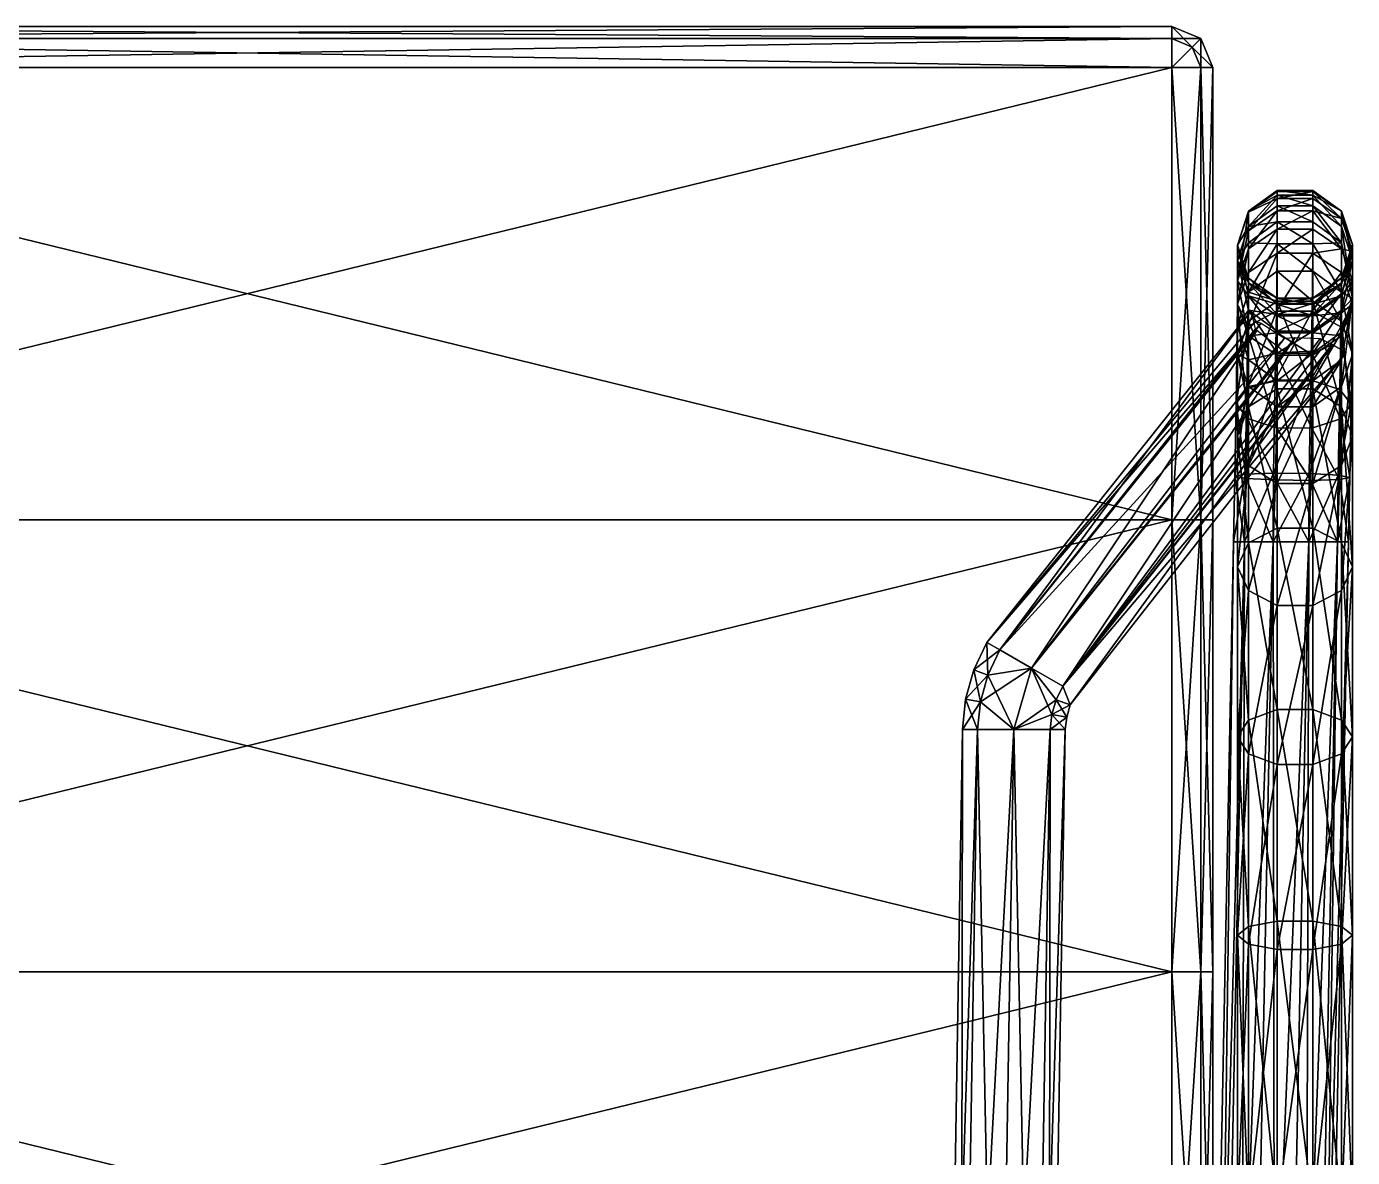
# Model space of a CAD drawing. Extents: x -15.3 to 44, y -4.2 to 20.6.
# Drawn here: x 34.8843 to 35.207, y 11.2102 to 11.4853 of the extents above; entities that cross this region are included whole.
import ezdxf

# ---------------------------------------------------------------- set-up
doc = ezdxf.new("R2010")
doc.units = 0
doc.header["$MEASUREMENT"] = 0
doc.layers.add('rexp_3D-Objekte', color=7, linetype='Continuous')

msp = doc.modelspace()

# ---------------------------------------------------------------- meshes
at = {"layer": 'rexp_3D-Objekte', "color": 250, "true_color": 0x2b2b2b}
mesh = msp.add_polyface(dxfattribs=at)
corners = [(35.163, 11.03982, 0.45276), (35.163, 11.14533, 0.46544), (34.713, 11.14533, 0.46544), (34.713, 11.03982, 0.45276), (35.163, 11.25533, 0.46829), (34.713, 11.25533, 0.46829), (35.163, 11.36533, 0.46711), (34.713, 11.36533, 0.46711), (35.163, 11.47533, 0.45849), (34.713, 11.47533, 0.45849), (35.163, 11.03275, 0.44983), (35.168, 11.03482, 0.44983), (35.17007, 11.03982, 0.44983), (35.17007, 11.14533, 0.46251), (35.17007, 11.25533, 0.46537), (35.17007, 11.36533, 0.46418), (35.17007, 11.47533, 0.45556), (35.168, 11.48033, 0.45556), (35.163, 11.4824, 0.45556), (34.713, 11.4824, 0.45556), (34.708, 11.48033, 0.45556), (34.70592, 11.47533, 0.45556), (34.70592, 11.36533, 0.46418), (34.70592, 11.25533, 0.46537), (34.70592, 11.14533, 0.46251), (34.70592, 11.03982, 0.44983), (34.708, 11.03482, 0.44983), (34.713, 11.03275, 0.44983), (35.163, 11.02982, 0.44277), (35.17007, 11.03275, 0.44277), (35.173, 11.03982, 0.44277), (35.173, 11.14533, 0.45544), (35.173, 11.25533, 0.45829), (35.173, 11.36533, 0.4571), (35.173, 11.47533, 0.44849), (35.17007, 11.4824, 0.44849), (35.163, 11.48533, 0.44849), (34.713, 11.48533, 0.44849), (34.70592, 11.4824, 0.44849), (34.703, 11.47533, 0.44849), (34.703, 11.36533, 0.4571), (34.703, 11.25533, 0.45829), (34.703, 11.14533, 0.45544), (34.703, 11.03982, 0.44277), (34.70592, 11.03275, 0.44277), (34.713, 11.02982, 0.44277), (35.163, 11.02533, 0.4061), (35.17007, 11.02825, 0.4061), (35.173, 11.03533, 0.4061), (35.173, 11.14533, 0.4061), (35.173, 11.25533, 0.4061), (35.173, 11.36533, 0.4061), (35.173, 11.47533, 0.4061), (35.17007, 11.4824, 0.4061), (35.163, 11.48533, 0.4061), (34.713, 11.48533, 0.4061), (34.70592, 11.4824, 0.4061), (34.703, 11.47533, 0.4061), (34.703, 11.36533, 0.4061), (34.703, 11.25533, 0.4061), (34.703, 11.14533, 0.4061), (34.703, 11.03533, 0.4061), (34.70592, 11.02825, 0.4061), (34.713, 11.02533, 0.4061), (35.163, 11.02825, 0.39903), (35.168, 11.03033, 0.39903), (35.17007, 11.03533, 0.39903), (35.17007, 11.14533, 0.39903), (35.17007, 11.25533, 0.39903), (35.17007, 11.36533, 0.39903), (35.17007, 11.47533, 0.39903), (35.168, 11.48033, 0.39903), (35.163, 11.4824, 0.39903), (34.713, 11.4824, 0.39903), (34.708, 11.48033, 0.39903), (34.70592, 11.47533, 0.39903), (34.70592, 11.36533, 0.39903), (34.70592, 11.25533, 0.39903), (34.70592, 11.14533, 0.39903), (34.70592, 11.03533, 0.39903), (34.708, 11.03033, 0.39903), (34.713, 11.02825, 0.39903), (35.163, 11.03533, 0.3961), (35.163, 11.14533, 0.3961), (35.163, 11.25533, 0.3961), (35.163, 11.36533, 0.3961), (35.163, 11.47533, 0.3961), (34.713, 11.47533, 0.3961), (34.713, 11.36533, 0.3961), (34.713, 11.25533, 0.3961), (34.713, 11.14533, 0.3961), (34.713, 11.03533, 0.3961)]
mesh.append_faces([[corners[k] for k in face] for face in [(30, 49, 31, 30), (31, 50, 32, 31), (32, 51, 33, 32), (39, 58, 40, 39), (40, 59, 41, 40), (41, 60, 42, 41), (48, 67, 49, 48), (49, 68, 50, 49), (50, 69, 51, 50), (57, 76, 58, 57), (58, 77, 59, 58), (59, 78, 60, 59), (66, 83, 67, 66), (67, 84, 68, 67), (68, 85, 69, 68), (75, 88, 76, 75), (76, 89, 77, 76), (77, 90, 78, 77)]], dxfattribs={"vtx0": -1, "vtx1": -1, "vtx3": -1, "color": 250})
mesh.append_faces([[corners[k] for k in face] for face in [(4, 7, 5, 4), (31, 49, 50, 31), (32, 50, 51, 32), (33, 51, 52, 33), (40, 58, 59, 40), (41, 59, 60, 41), (42, 60, 61, 42), (49, 67, 68, 49), (50, 68, 69, 50), (51, 69, 70, 51), (58, 76, 77, 58), (59, 77, 78, 59), (60, 78, 79, 60), (67, 83, 84, 67), (68, 84, 85, 68), (69, 85, 86, 69), (76, 88, 89, 76), (77, 89, 90, 77), (78, 90, 91, 78), (88, 86, 85, 88), (89, 85, 84, 89), (90, 84, 83, 90)]], dxfattribs={"vtx0": -1, "vtx2": -1, "vtx3": -1, "color": 250})
mesh.append_faces([[corners[k] for k in face] for face in [(0, 2, 3, 0), (1, 5, 2, 1), (6, 9, 7, 6), (0, 13, 1, 0), (1, 14, 4, 1), (4, 15, 6, 4), (8, 19, 9, 8), (7, 23, 5, 7), (5, 24, 2, 5), (2, 25, 3, 2), (3, 10, 0, 3), (10, 29, 11, 10), (11, 30, 12, 11), (12, 31, 13, 12), (13, 32, 14, 13), (14, 33, 15, 14), (15, 34, 16, 15), (16, 35, 17, 16), (17, 36, 18, 17), (18, 37, 19, 18), (19, 38, 20, 19), (20, 39, 21, 20), (21, 40, 22, 21), (22, 41, 23, 22), (23, 42, 24, 23), (24, 43, 25, 24), (25, 44, 26, 25), (26, 45, 27, 26), (27, 28, 10, 27), (28, 47, 29, 28), (29, 48, 30, 29), (33, 52, 34, 33), (34, 53, 35, 34), (35, 54, 36, 35), (36, 55, 37, 36), (37, 56, 38, 37), (38, 57, 39, 38), (42, 61, 43, 42), (43, 62, 44, 43), (44, 63, 45, 44), (45, 46, 28, 45), (46, 65, 47, 46), (47, 66, 48, 47), (51, 70, 52, 51), (52, 71, 53, 52), (53, 72, 54, 53), (54, 73, 55, 54), (55, 74, 56, 55), (56, 75, 57, 56), (60, 79, 61, 60), (61, 80, 62, 61), (62, 81, 63, 62), (63, 64, 46, 63), (69, 86, 70, 69), (72, 87, 73, 72), (78, 91, 79, 78), (81, 82, 64, 81), (91, 83, 82, 91)]], dxfattribs={"vtx0": -1, "vtx3": -1, "color": 250})
mesh.append_faces([[corners[k] for k in face] for face in [(1, 4, 5, 1), (89, 88, 85, 89), (90, 89, 84, 90), (91, 90, 83, 91)]], dxfattribs={"vtx1": -1, "vtx2": -1, "vtx3": -1, "color": 250})
mesh.append_faces([[corners[k] for k in face] for face in [(0, 1, 2, 0), (4, 6, 7, 4), (6, 8, 9, 6), (0, 12, 13, 0), (1, 13, 14, 1), (4, 14, 15, 4), (8, 18, 19, 8), (7, 22, 23, 7), (5, 23, 24, 5), (2, 24, 25, 2), (3, 27, 10, 3), (10, 28, 29, 10), (11, 29, 30, 11), (12, 30, 31, 12), (13, 31, 32, 13), (14, 32, 33, 14), (15, 33, 34, 15), (16, 34, 35, 16), (17, 35, 36, 17), (18, 36, 37, 18), (19, 37, 38, 19), (20, 38, 39, 20), (21, 39, 40, 21), (22, 40, 41, 22), (23, 41, 42, 23), (24, 42, 43, 24), (25, 43, 44, 25), (26, 44, 45, 26), (27, 45, 28, 27), (28, 46, 47, 28), (29, 47, 48, 29), (30, 48, 49, 30), (34, 52, 53, 34), (35, 53, 54, 35), (36, 54, 55, 36), (37, 55, 56, 37), (38, 56, 57, 38), (39, 57, 58, 39), (43, 61, 62, 43), (44, 62, 63, 44), (45, 63, 46, 45), (46, 64, 65, 46), (47, 65, 66, 47), (48, 66, 67, 48), (52, 70, 71, 52), (53, 71, 72, 53), (54, 72, 73, 54), (55, 73, 74, 55), (56, 74, 75, 56), (57, 75, 76, 57), (61, 79, 80, 61), (62, 80, 81, 62), (63, 81, 64, 63), (66, 82, 83, 66), (72, 86, 87, 72), (75, 87, 88, 75), (81, 91, 82, 81), (88, 87, 86, 88)]], dxfattribs={"vtx2": -1, "vtx3": -1, "color": 250})
mesh.append_faces([[corners[k] for k in face] for face in [(0, 10, 11, 0), (0, 11, 12, 0), (6, 15, 16, 6), (6, 16, 8, 6), (8, 16, 17, 8), (8, 17, 18, 8), (9, 19, 20, 9), (9, 20, 21, 9), (9, 21, 22, 9), (9, 22, 7, 9), (3, 25, 26, 3), (3, 26, 27, 3), (64, 82, 65, 64), (65, 82, 66, 65), (70, 86, 71, 70), (71, 86, 72, 71), (73, 87, 74, 73), (74, 87, 75, 74), (79, 91, 80, 79), (80, 91, 81, 80)]], dxfattribs={"vtx3": -1, "color": 250})
at = {"layer": 'rexp_3D-Objekte', "color": 254, "true_color": 0xe6e6e6}
mesh = msp.add_polyface(dxfattribs=at)
corners = [(35.19917, 11.4094, 0.37304), (35.13653, 11.32481, 0.37447), (35.19303, 11.40966, 0.37082), (35.19907, 11.40642, 0.39298), (35.19061, 11.40602, 0.39574), (35.13653, 11.32481, 0.39215), (35.18089, 11.3764, 0.00829), (35.18781, 11.37663, 0.0031), (35.18072, 11.35997, 0.00508), (35.18072, 11.35997, 0.02154), (35.18773, 11.35997, 0.02663), (35.18116, 11.37539, 0.02472), (35.18126, 11.39717, 0.01888), (35.18822, 11.39936, 0.01422), (35.18824, 11.375, 0.02968), (35.18142, 11.38996, 0.03367), (35.18154, 11.41231, 0.03661), (35.18852, 11.41611, 0.03319), (35.18167, 11.43121, 0.09381), (35.18867, 11.43602, 0.09216), (35.18167, 11.42546, 0.05634), (35.18867, 11.43021, 0.05452), (35.18847, 11.38768, 0.03815), (35.18167, 11.41009, 0.06224), (35.179, 11.41777, 0.05929), (35.18167, 11.43558, 0.13147), (35.18867, 11.44046, 0.13), (35.179, 11.42343, 0.09648), (35.18867, 11.41083, 0.10079), (35.18167, 11.41983, 0.13623), (35.18167, 11.44018, 0.20714), (35.18867, 11.44349, 0.16797), (35.18867, 11.41774, 0.17473), (35.18167, 11.42412, 0.21073), (35.179, 11.43215, 0.20893), (35.18167, 11.4404, 0.24504), (35.18867, 11.4454, 0.24412), (35.18167, 11.43666, 0.32076), (35.18867, 11.44426, 0.2822), (35.18867, 11.41922, 0.24897), (35.18167, 11.42295, 0.28534), (35.18167, 11.43272, 0.35847), (35.18867, 11.43779, 0.35809), (35.179, 11.42849, 0.32166), (35.18867, 11.41525, 0.32312), (35.18167, 11.4163, 0.35967), (35.18167, 11.4207, 0.43332), (35.18167, 11.39771, 0.48295), (35.179, 11.40565, 0.48508), (35.18167, 11.40424, 0.43332), (35.179, 11.41247, 0.43332), (35.18167, 11.4136, 0.48721), (35.18167, 11.37854, 0.5292), (35.179, 11.38568, 0.53331), (35.18167, 11.3928, 0.53743), (35.18167, 11.34807, 0.56892), (35.179, 11.35389, 0.57473), (35.18167, 11.35971, 0.58055)]
mesh.append_faces([[corners[k] for k in face] for face in [(52, 53, 47, 52), (51, 48, 54, 51), (55, 56, 52, 55), (54, 53, 57, 54)]], dxfattribs={"vtx1": -1, "vtx3": -1, "color": 254})
mesh.append_faces([[corners[k] for k in face] for face in [(0, 1, 2, 0), (3, 4, 5, 3), (6, 7, 8, 6), (9, 10, 11, 9), (12, 13, 6, 12), (11, 14, 15, 11), (16, 17, 12, 16), (18, 19, 20, 18), (20, 21, 16, 20), (15, 22, 23, 15), (23, 24, 15, 23), (20, 24, 18, 20), (25, 26, 18, 25), (18, 27, 25, 18), (23, 28, 29, 23), (29, 27, 23, 29), (30, 31, 25, 30), (25, 27, 30, 25), (29, 32, 33, 29), (33, 34, 29, 33), (35, 36, 30, 35), (30, 34, 35, 30), (37, 38, 35, 37), (35, 34, 37, 35), (33, 39, 40, 33), (40, 34, 33, 40), (41, 42, 37, 41), (37, 43, 41, 37), (40, 44, 45, 40), (45, 43, 40, 45), (41, 43, 46, 41), (47, 48, 49, 47), (46, 50, 51, 46), (49, 50, 45, 49)]], dxfattribs={"vtx3": -1, "color": 254})
mesh = msp.add_polyface(dxfattribs=at)
corners = [(35.18867, 11.43021, 0.05452), (35.18167, 11.42546, 0.05634), (35.18867, 11.43602, 0.09216), (35.18852, 11.41611, 0.03319), (35.18154, 11.41231, 0.03661), (35.19732, 11.43602, 0.09216), (35.19732, 11.43021, 0.05452), (35.18167, 11.43121, 0.09381), (35.18867, 11.44046, 0.13), (35.19732, 11.44046, 0.13), (35.18867, 11.41496, 0.1377), (35.18167, 11.41983, 0.13623), (35.18867, 11.41083, 0.10079), (35.18167, 11.43558, 0.13147), (35.18867, 11.44349, 0.16797), (35.19732, 11.44349, 0.16797), (35.19732, 11.41496, 0.1377), (35.18867, 11.41774, 0.17473), (35.18167, 11.44018, 0.20714), (35.18867, 11.44515, 0.20603), (35.19732, 11.44515, 0.20603), (35.19732, 11.41774, 0.17473), (35.18867, 11.41916, 0.21184), (35.18167, 11.42412, 0.21073), (35.18867, 11.4454, 0.24412), (35.19732, 11.4454, 0.24412), (35.19732, 11.41916, 0.21184), (35.18867, 11.41922, 0.24897), (35.18167, 11.4404, 0.24504), (35.18867, 11.44426, 0.2822), (35.19732, 11.44426, 0.2822), (35.19732, 11.41922, 0.24897), (35.18867, 11.41791, 0.28608), (35.18167, 11.42295, 0.28534), (35.18167, 11.43666, 0.32076), (35.18867, 11.44172, 0.3202), (35.19732, 11.44172, 0.3202), (35.19732, 11.41791, 0.28608), (35.18867, 11.41525, 0.32312), (35.18867, 11.43779, 0.35809), (35.19732, 11.43779, 0.35809), (35.19732, 11.41525, 0.32312), (35.18867, 11.41124, 0.36004), (35.18167, 11.4207, 0.43332), (35.18867, 11.43248, 0.39581), (35.18167, 11.43272, 0.35847), (35.18167, 11.4136, 0.48721), (35.18867, 11.41851, 0.48852), (35.18867, 11.42579, 0.43332), (35.19732, 11.43248, 0.39581), (35.19732, 11.41851, 0.48852), (35.19732, 11.42579, 0.43332)]
mesh.append_faces([[corners[k] for k in face] for face in [(2, 5, 0, 2), (8, 9, 2, 8), (14, 15, 8, 14), (10, 16, 17, 10), (19, 20, 14, 19), (17, 21, 22, 17), (24, 25, 19, 24), (22, 26, 27, 22), (29, 30, 24, 29), (27, 31, 32, 27), (35, 36, 29, 35), (32, 37, 38, 32), (39, 40, 35, 39), (38, 41, 42, 38), (44, 49, 39, 44), (47, 50, 48, 47), (48, 51, 44, 48)]], dxfattribs={"vtx1": -1, "vtx3": -1, "color": 254})
mesh.append_faces([[corners[k] for k in face] for face in [(0, 1, 2, 0), (3, 4, 0, 3), (0, 6, 3, 0), (2, 7, 8, 2), (10, 11, 12, 10), (8, 13, 14, 8), (17, 11, 10, 17), (14, 18, 19, 14), (22, 23, 17, 22), (19, 18, 24, 19), (27, 23, 22, 27), (24, 28, 29, 24), (32, 33, 27, 32), (29, 34, 35, 29), (38, 33, 32, 38), (35, 34, 39, 35), (43, 44, 45, 43), (39, 45, 44, 39), (46, 47, 43, 46), (48, 43, 47, 48), (44, 43, 48, 44)]], dxfattribs={"vtx3": -1, "color": 254})
mesh = msp.add_polyface(dxfattribs=at)
corners = [(35.19732, 11.43021, 0.05452), (35.18867, 11.43021, 0.05452), (35.19732, 11.43602, 0.09216), (35.20432, 11.43121, 0.09381), (35.20432, 11.42546, 0.05634), (35.207, 11.42343, 0.09648), (35.18867, 11.43602, 0.09216), (35.19732, 11.44046, 0.13), (35.207, 11.43061, 0.17135), (35.18867, 11.44046, 0.13), (35.19732, 11.44349, 0.16797), (35.20432, 11.43858, 0.16926), (35.18867, 11.44349, 0.16797), (35.19732, 11.44515, 0.20603), (35.207, 11.43231, 0.24654), (35.20432, 11.42412, 0.21073), (35.18867, 11.44515, 0.20603), (35.19732, 11.4454, 0.24412), (35.20432, 11.4404, 0.24504), (35.20432, 11.42421, 0.24804), (35.18867, 11.4454, 0.24412), (35.19732, 11.44426, 0.2822), (35.207, 11.42849, 0.32166), (35.20432, 11.42295, 0.28534), (35.18867, 11.44426, 0.2822), (35.19732, 11.44172, 0.3202), (35.20432, 11.43666, 0.32076), (35.18867, 11.44172, 0.3202), (35.19732, 11.43779, 0.35809), (35.20432, 11.43272, 0.35847), (35.207, 11.41917, 0.3963), (35.18867, 11.43779, 0.35809), (35.19732, 11.43248, 0.39581), (35.18867, 11.43248, 0.39581), (35.19732, 11.42579, 0.43332), (35.20432, 11.4207, 0.43332)]
mesh.append_faces([[corners[k] for k in face] for face in [(0, 1, 2, 0), (2, 6, 7, 2), (7, 9, 10, 7), (10, 12, 13, 10), (13, 16, 17, 13), (17, 20, 21, 17), (21, 24, 25, 21), (25, 27, 28, 25), (28, 31, 32, 28), (32, 33, 34, 32)]], dxfattribs={"vtx1": -1, "vtx3": -1, "color": 254})
mesh.append_faces([[corners[k] for k in face] for face in [(2, 3, 0, 2), (4, 0, 3, 4), (3, 5, 4, 3), (7, 3, 2, 7), (5, 3, 8, 5), (10, 11, 7, 10), (3, 7, 11, 3), (11, 8, 3, 11), (13, 11, 10, 13), (8, 11, 14, 8), (14, 15, 8, 14), (17, 18, 13, 17), (11, 13, 18, 11), (18, 14, 11, 18), (15, 14, 19, 15), (21, 18, 17, 21), (14, 18, 22, 14), (22, 23, 14, 22), (25, 26, 21, 25), (18, 21, 26, 18), (26, 22, 18, 26), (28, 29, 25, 28), (26, 25, 29, 26), (29, 30, 26, 29), (22, 26, 30, 22), (32, 29, 28, 32), (34, 35, 32, 34), (29, 32, 35, 29)]], dxfattribs={"vtx3": -1, "color": 254})
mesh = msp.add_polyface(dxfattribs=at)
corners = [(34.75969, 11.33548, 0.38331), (34.75652, 11.33365, 0.37447), (34.69293, 11.41315, 0.37447), (35.19303, 11.40966, 0.37082), (35.12888, 11.32923, 0.37082), (35.19042, 11.40953, 0.37171), (35.18481, 11.41315, 0.37447), (35.12122, 11.33365, 0.37447), (35.11805, 11.33548, 0.38331), (35.18341, 11.41365, 0.37796), (35.18235, 11.41614, 0.38331), (35.12122, 11.33365, 0.39215), (35.18341, 11.41175, 0.39105), (35.18372, 11.41137, 0.39215), (35.12888, 11.32923, 0.39581), (35.19061, 11.40602, 0.39574), (35.17835, 11.37592, 0.01655), (35.18089, 11.3764, 0.00829), (35.17805, 11.35997, 0.01331), (35.18072, 11.35997, 0.00508), (35.18116, 11.37539, 0.02472), (35.18072, 11.35997, 0.02154), (35.17867, 11.39357, 0.02631), (35.18126, 11.39717, 0.01888), (35.18142, 11.38996, 0.03367), (35.179, 11.41777, 0.05929), (35.18154, 11.41231, 0.03661), (35.179, 11.42343, 0.09648), (35.18167, 11.43121, 0.09381), (35.18167, 11.41009, 0.06224), (35.18167, 11.42546, 0.05634), (35.179, 11.43215, 0.20893), (35.18167, 11.44018, 0.20714), (35.18167, 11.41983, 0.13623), (35.179, 11.42849, 0.32166), (35.18167, 11.43666, 0.32076), (35.18167, 11.42295, 0.28534), (35.179, 11.41247, 0.43332), (35.18167, 11.4207, 0.43332), (35.18167, 11.4163, 0.35967), (35.18167, 11.40424, 0.43332), (35.179, 11.40565, 0.48508), (35.18167, 11.4136, 0.48721), (35.18167, 11.39771, 0.48295), (35.179, 11.38568, 0.53331), (35.18167, 11.3928, 0.53743), (35.18167, 11.37854, 0.5292), (35.179, 11.35389, 0.57473), (35.18167, 11.35971, 0.58055)]
mesh.append_faces([[corners[k] for k in face] for face in [(6, 5, 7, 6), (41, 43, 44, 41), (44, 45, 41, 44), (44, 46, 47, 44), (47, 48, 44, 47)]], dxfattribs={"vtx1": -1, "vtx3": -1, "color": 254})
mesh.append_faces([[corners[k] for k in face] for face in [(0, 1, 2, 0), (3, 4, 5, 3), (7, 8, 6, 7), (9, 6, 8, 9), (9, 8, 10, 9), (8, 11, 10, 8), (12, 10, 11, 12), (12, 11, 13, 12), (11, 14, 13, 11), (15, 13, 14, 15), (16, 17, 18, 16), (19, 18, 17, 19), (20, 16, 21, 20), (18, 21, 16, 18), (22, 23, 16, 22), (17, 16, 23, 17), (24, 22, 20, 24), (16, 20, 22, 16), (25, 26, 22, 25), (23, 22, 26, 23), (22, 24, 25, 22), (27, 28, 25, 27), (25, 29, 27, 25), (26, 25, 30, 26), (31, 32, 27, 31), (27, 33, 31, 27), (34, 35, 31, 34), (31, 36, 34, 31), (37, 38, 34, 37), (34, 39, 37, 34), (37, 40, 41, 37), (41, 42, 37, 41)]], dxfattribs={"vtx3": -1, "color": 254})
mesh = msp.add_polyface(dxfattribs=at)
corners = [(35.19717, 11.4161, 0.03313), (35.18852, 11.41611, 0.03319), (35.19732, 11.43021, 0.05452), (35.20432, 11.42546, 0.05634), (35.20419, 11.41228, 0.03645), (35.207, 11.41777, 0.05929), (35.207, 11.42343, 0.09648), (35.20432, 11.41564, 0.09914), (35.207, 11.43061, 0.17135), (35.20432, 11.41983, 0.13623), (35.19732, 11.41496, 0.1377), (35.20432, 11.42266, 0.17344), (35.19732, 11.41774, 0.17473), (35.18867, 11.41774, 0.17473), (35.20432, 11.42412, 0.21073), (35.19732, 11.41916, 0.21184), (35.18867, 11.41916, 0.21184), (35.20432, 11.42421, 0.24804), (35.19732, 11.41922, 0.24897), (35.18867, 11.41922, 0.24897), (35.207, 11.43231, 0.24654), (35.20432, 11.42295, 0.28534), (35.19732, 11.41791, 0.28608), (35.18867, 11.41791, 0.28608), (35.207, 11.42849, 0.32166), (35.20432, 11.42031, 0.32257), (35.19732, 11.41525, 0.32312), (35.18867, 11.41525, 0.32312), (35.207, 11.41917, 0.3963), (35.20432, 11.4163, 0.35967), (35.19732, 11.41124, 0.36004), (35.19732, 11.42579, 0.43332), (35.18867, 11.42579, 0.43332), (35.19732, 11.41851, 0.48852), (35.20432, 11.4136, 0.48721), (35.20432, 11.4207, 0.43332), (35.207, 11.40565, 0.48508), (35.20432, 11.43272, 0.35847), (35.20432, 11.41095, 0.3966)]
mesh.append_faces([[corners[k] for k in face] for face in [(12, 13, 10, 12), (15, 16, 12, 15), (18, 19, 15, 18), (22, 23, 18, 22), (26, 27, 22, 26), (31, 32, 33, 31), (33, 34, 31, 33), (35, 31, 34, 35)]], dxfattribs={"vtx1": -1, "vtx3": -1, "color": 254})
mesh.append_faces([[corners[k] for k in face] for face in [(0, 1, 2, 0), (2, 3, 0, 2), (4, 0, 3, 4), (5, 3, 6, 5), (3, 5, 4, 3), (6, 7, 5, 6), (8, 9, 6, 8), (7, 6, 9, 7), (9, 10, 7, 9), (9, 8, 11, 9), (11, 12, 9, 11), (10, 9, 12, 10), (11, 8, 14, 11), (14, 15, 11, 14), (12, 11, 15, 12), (17, 18, 14, 17), (15, 14, 18, 15), (17, 20, 21, 17), (21, 22, 17, 21), (18, 17, 22, 18), (21, 24, 25, 21), (25, 26, 21, 25), (22, 21, 26, 22), (28, 29, 24, 28), (25, 24, 29, 25), (29, 30, 25, 29), (28, 35, 36, 28), (35, 28, 37, 35), (29, 28, 38, 29)]], dxfattribs={"vtx3": -1, "color": 254})
mesh = msp.add_polyface(dxfattribs=at)
corners = [(35.19687, 11.39932, 0.01411), (35.20391, 11.39705, 0.01859), (35.19646, 11.37654, 0.00296), (35.18822, 11.39936, 0.01422), (35.19717, 11.4161, 0.03313), (35.20419, 11.41228, 0.03645), (35.20666, 11.39343, 0.02595), (35.207, 11.41777, 0.05929), (35.20407, 11.38984, 0.03338), (35.20432, 11.41009, 0.06224), (35.20432, 11.41564, 0.09914), (35.19732, 11.40535, 0.06406), (35.19732, 11.41083, 0.10079), (35.18867, 11.40535, 0.06406), (35.19712, 11.38764, 0.03804), (35.18867, 11.41083, 0.10079), (35.19732, 11.41496, 0.1377), (35.18867, 11.41496, 0.1377), (35.19732, 11.41525, 0.32312), (35.20432, 11.42031, 0.32257), (35.19732, 11.41124, 0.36004), (35.18867, 11.41124, 0.36004), (35.20432, 11.4136, 0.48721), (35.207, 11.40565, 0.48508), (35.20432, 11.4207, 0.43332), (35.20432, 11.39771, 0.48295), (35.207, 11.41917, 0.3963), (35.20432, 11.40424, 0.43332), (35.20432, 11.41095, 0.3966), (35.19732, 11.40586, 0.39679), (35.20432, 11.4163, 0.35967), (35.19732, 11.3928, 0.48163), (35.19732, 11.39916, 0.43332), (35.18867, 11.40586, 0.39679), (35.18867, 11.3928, 0.48163), (35.18867, 11.39916, 0.43332), (35.18867, 11.39721, 0.53997), (35.19732, 11.39721, 0.53997), (35.18867, 11.41851, 0.48852), (35.19732, 11.41851, 0.48852), (35.20432, 11.37854, 0.5292), (35.20432, 11.3928, 0.53743), (35.207, 11.38568, 0.53331)]
mesh.append_faces([[corners[k] for k in face] for face in [(0, 3, 4, 0), (12, 15, 11, 12), (16, 17, 12, 16), (20, 21, 18, 20), (25, 31, 27, 25), (32, 27, 31, 32), (29, 33, 20, 29), (31, 34, 32, 31), (32, 35, 29, 32), (36, 37, 38, 36), (39, 38, 37, 39), (25, 23, 40, 25), (37, 41, 39, 37), (22, 39, 41, 22), (41, 42, 22, 41), (23, 22, 42, 23)]], dxfattribs={"vtx1": -1, "vtx3": -1, "color": 254})
mesh.append_faces([[corners[k] for k in face] for face in [(0, 1, 2, 0), (4, 5, 0, 4), (1, 0, 5, 1), (5, 6, 1, 5), (6, 5, 7, 6), (8, 6, 9, 8), (9, 7, 10, 9), (7, 9, 6, 7), (9, 11, 8, 9), (10, 12, 9, 10), (11, 9, 12, 11), (11, 13, 14, 11), (12, 10, 16, 12), (18, 19, 20, 18), (22, 23, 24, 22), (23, 25, 26, 23), (27, 26, 25, 27), (28, 26, 27, 28), (28, 29, 30, 28), (20, 30, 29, 20), (27, 32, 28, 27), (29, 28, 32, 29)]], dxfattribs={"vtx3": -1, "color": 254})
mesh = msp.add_polyface(dxfattribs=at)
corners = [(35.20227, 11.40784, 0.37447), (35.13653, 11.32481, 0.37447), (35.19917, 11.4094, 0.37304), (35.19907, 11.40642, 0.39298), (35.13653, 11.32481, 0.39215), (35.20202, 11.40798, 0.39227), (35.20544, 11.40601, 0.38331), (35.13833, 11.32026, 0.38331), (35.18773, 11.35997, 0), (35.18072, 11.35997, 0.00508), (35.18781, 11.37663, 0.0031), (35.19646, 11.37654, 0.00296), (35.18773, 11.35997, 0.02663), (35.19638, 11.35997, 0.02663), (35.18824, 11.375, 0.02968), (35.18116, 11.37539, 0.02472), (35.18089, 11.3764, 0.00829), (35.18822, 11.39936, 0.01422), (35.19687, 11.39932, 0.01411), (35.19688, 11.3749, 0.02953), (35.18847, 11.38768, 0.03815), (35.18142, 11.38996, 0.03367), (35.18126, 11.39717, 0.01888), (35.18852, 11.41611, 0.03319), (35.19717, 11.4161, 0.03313), (35.19712, 11.38764, 0.03804), (35.18867, 11.40535, 0.06406), (35.19732, 11.40535, 0.06406), (35.18867, 11.41083, 0.10079), (35.18167, 11.41009, 0.06224), (35.19732, 11.41083, 0.10079), (35.18867, 11.41496, 0.1377), (35.18867, 11.41124, 0.36004), (35.18167, 11.4163, 0.35967), (35.18867, 11.41525, 0.32312), (35.19732, 11.41124, 0.36004), (35.18867, 11.40586, 0.39679), (35.18867, 11.39916, 0.43332), (35.19732, 11.39916, 0.43332), (35.18867, 11.3928, 0.48163), (35.19732, 11.40586, 0.39679), (35.18167, 11.39771, 0.48295), (35.18167, 11.40424, 0.43332), (35.19732, 11.3928, 0.48163), (35.18867, 11.37414, 0.52666), (35.18167, 11.37854, 0.5292), (35.18167, 11.3928, 0.53743), (35.18867, 11.39721, 0.53997), (35.18167, 11.4136, 0.48721), (35.18867, 11.41851, 0.48852), (35.18867, 11.34448, 0.56532), (35.18167, 11.34807, 0.56892), (35.18167, 11.35971, 0.58055), (35.18867, 11.36331, 0.58415)]
mesh.append_faces([[corners[k] for k in face] for face in [(17, 18, 10, 17), (23, 24, 17, 23), (26, 27, 28, 26), (28, 30, 31, 28), (32, 35, 36, 32), (37, 38, 39, 37), (36, 40, 37, 36), (39, 41, 37, 39), (42, 37, 41, 42), (39, 43, 44, 39), (44, 45, 39, 44), (41, 39, 45, 41), (46, 47, 48, 46), (49, 48, 47, 49), (50, 51, 44, 50), (45, 44, 51, 45), (52, 53, 46, 52), (47, 46, 53, 47)]], dxfattribs={"vtx1": -1, "vtx3": -1, "color": 254})
mesh.append_faces([[corners[k] for k in face] for face in [(0, 1, 2, 0), (3, 4, 5, 3), (0, 6, 1, 0), (6, 5, 7, 6), (8, 9, 10, 8), (10, 11, 8, 10), (12, 13, 14, 12), (14, 15, 12, 14), (10, 16, 17, 10), (14, 19, 20, 14), (20, 21, 14, 20), (17, 22, 23, 17), (20, 25, 26, 20), (26, 29, 20, 26), (28, 29, 26, 28), (32, 33, 34, 32), (36, 33, 32, 36), (37, 42, 36, 37), (33, 36, 42, 33)]], dxfattribs={"vtx3": -1, "color": 254})
mesh = msp.add_polyface(dxfattribs=at)
corners = [(35.12888, 11.32923, 0.37082), (35.19303, 11.40966, 0.37082), (35.13653, 11.32481, 0.37447), (35.12122, 11.33365, 0.37447), (35.19042, 11.40953, 0.37171), (35.12888, 11.32923, 0.39581), (35.13653, 11.32481, 0.39215), (35.19061, 11.40602, 0.39574), (35.13833, 11.32026, 0.38331), (35.20544, 11.40601, 0.38331), (35.20202, 11.40798, 0.39227), (35.13489, 11.32151, 0.39215), (35.13746, 11.31733, 0.38331), (35.20432, 11.30835, 0.59939), (35.19732, 11.30581, 0.59499), (35.20432, 11.34807, 0.56892), (35.19732, 11.34448, 0.56532), (35.18867, 11.30581, 0.59499), (35.18867, 11.34448, 0.56532), (35.18167, 11.30835, 0.59939), (35.18167, 11.34807, 0.56892), (35.179, 11.31247, 0.60652), (35.179, 11.35389, 0.57473), (35.18167, 11.31659, 0.61364), (35.18167, 11.35971, 0.58055), (35.18867, 11.31913, 0.61805), (35.18867, 11.36331, 0.58415), (35.19732, 11.31913, 0.61805), (35.207, 11.31247, 0.60652), (35.207, 11.35389, 0.57473), (35.20432, 11.31659, 0.61364), (35.19732, 11.36331, 0.58415), (35.20432, 11.35971, 0.58055), (35.19732, 11.26078, 0.61364), (35.18867, 11.26078, 0.61364), (35.18167, 11.2621, 0.61855), (35.179, 11.26423, 0.6265), (35.18167, 11.26636, 0.63445), (35.18867, 11.26768, 0.63936), (35.19732, 11.26768, 0.63936), (35.20432, 11.2621, 0.61855), (35.20432, 11.26636, 0.63445), (35.207, 11.26423, 0.6265)]
mesh.append_faces([[corners[k] for k in face] for face in [(0, 3, 4, 0), (13, 14, 15, 13), (16, 15, 14, 16), (14, 17, 16, 14), (18, 16, 17, 18), (17, 19, 18, 17), (20, 18, 19, 20), (19, 21, 20, 19), (22, 20, 21, 22), (21, 23, 22, 21), (24, 22, 23, 24), (23, 25, 24, 23), (26, 24, 25, 26), (25, 27, 26, 25), (28, 13, 29, 28), (15, 29, 13, 15), (27, 30, 31, 27), (32, 31, 30, 32), (30, 28, 32, 30), (29, 32, 28, 29), (14, 13, 33, 14), (17, 14, 34, 17), (19, 17, 35, 19), (21, 19, 36, 21), (23, 21, 37, 23), (37, 38, 23, 37), (25, 23, 38, 25), (38, 39, 25, 38), (27, 25, 39, 27), (13, 28, 40, 13), (39, 41, 27, 39), (30, 27, 41, 30), (28, 30, 42, 28)]], dxfattribs={"vtx1": -1, "vtx3": -1, "color": 254})
mesh.append_faces([[corners[k] for k in face] for face in [(0, 1, 2, 0), (5, 6, 7, 5), (8, 2, 9, 8), (6, 8, 10, 6), (8, 11, 12, 8)]], dxfattribs={"vtx3": -1, "color": 254})
mesh = msp.add_polyface(dxfattribs=at)
corners = [(35.19638, 11.35997, 0), (35.18773, 11.35997, 0), (35.19646, 11.37654, 0.00296), (35.20354, 11.37615, 0.00792), (35.20337, 11.35997, 0.00508), (35.20634, 11.37561, 0.01608), (35.20605, 11.35997, 0.01331), (35.2038, 11.37513, 0.02434), (35.20337, 11.35997, 0.02154), (35.19688, 11.3749, 0.02953), (35.19638, 11.35997, 0.02663), (35.18824, 11.375, 0.02968), (35.18781, 11.37663, 0.0031), (35.19687, 11.39932, 0.01411), (35.20391, 11.39705, 0.01859), (35.20666, 11.39343, 0.02595), (35.20407, 11.38984, 0.03338), (35.19712, 11.38764, 0.03804), (35.18847, 11.38768, 0.03815), (35.19732, 11.40535, 0.06406), (35.20432, 11.37854, 0.5292), (35.19732, 11.37414, 0.52666), (35.20432, 11.39771, 0.48295), (35.19732, 11.3928, 0.48163), (35.18867, 11.37414, 0.52666), (35.207, 11.38568, 0.53331), (35.207, 11.40565, 0.48508), (35.20432, 11.34807, 0.56892), (35.19732, 11.34448, 0.56532), (35.18867, 11.34448, 0.56532), (35.18867, 11.36331, 0.58415), (35.19732, 11.36331, 0.58415), (35.18867, 11.39721, 0.53997), (35.19732, 11.39721, 0.53997), (35.207, 11.35389, 0.57473), (35.20432, 11.35971, 0.58055), (35.20432, 11.3928, 0.53743), (35.19732, 11.31913, 0.61805)]
mesh.append_faces([[corners[k] for k in face] for face in [(2, 12, 13, 2), (21, 24, 23, 21), (25, 20, 26, 25), (27, 28, 20, 27), (21, 20, 28, 21), (28, 29, 21, 28), (24, 21, 29, 24), (30, 31, 32, 30), (33, 32, 31, 33), (34, 27, 25, 34), (20, 25, 27, 20), (31, 35, 33, 31), (36, 33, 35, 36), (35, 34, 36, 35), (25, 36, 34, 25), (31, 30, 37, 31)]], dxfattribs={"vtx1": -1, "vtx3": -1, "color": 254})
mesh.append_faces([[corners[k] for k in face] for face in [(0, 1, 2, 0), (2, 3, 0, 2), (4, 0, 3, 4), (3, 5, 4, 3), (6, 4, 5, 6), (5, 7, 6, 5), (8, 6, 7, 8), (7, 9, 8, 7), (10, 8, 9, 10), (9, 11, 10, 9), (3, 2, 14, 3), (14, 15, 3, 14), (5, 3, 15, 5), (15, 16, 5, 15), (7, 5, 16, 7), (16, 17, 7, 16), (9, 7, 17, 9), (17, 18, 9, 17), (17, 16, 19, 17), (20, 21, 22, 20), (23, 22, 21, 23)]], dxfattribs={"vtx3": -1, "color": 254})
mesh = msp.add_polyface(dxfattribs=at)
corners = [(35.10472, 11.05886, 0.38331), (35.1081, 11.05745, 0.37447), (35.09836, 11.04348, 0.37447), (35.1081, 11.05745, 0.39215), (35.09578, 11.04607, 0.38331), (35.1206, 11.07409, 0.37082), (35.12944, 11.07409, 0.37447), (35.12444, 11.05069, 0.37447), (35.11628, 11.05407, 0.37082), (35.12461, 11.3143, 0.37082), (35.11177, 11.07409, 0.37447), (35.11577, 11.3143, 0.37447), (35.1081, 11.07409, 0.38331), (35.11211, 11.3143, 0.38331), (35.11177, 11.07409, 0.39215), (35.11577, 11.3143, 0.39215), (35.1206, 11.07409, 0.39581), (35.11628, 11.05407, 0.39581), (35.12461, 11.3143, 0.39581), (35.13311, 11.07409, 0.38331), (35.12782, 11.04929, 0.38331), (35.12944, 11.07409, 0.39215), (35.12444, 11.05069, 0.39215), (35.13345, 11.3143, 0.39215), (35.13345, 11.3143, 0.37447), (35.13711, 11.3143, 0.38331), (35.1796, 10.95076, 0.02663), (35.18825, 10.95076, 0.02663), (35.18773, 11.35997, 0.02663), (35.1726, 10.95076, 0.00508), (35.16993, 10.95076, 0.01331), (35.18072, 11.35997, 0.00508), (35.1726, 10.95076, 0.02154), (35.17805, 11.35997, 0.01331), (35.18072, 11.35997, 0.02154), (35.20432, 11.19818, 0.62508), (35.19732, 11.19818, 0.62), (35.20432, 11.2621, 0.61855), (35.18867, 11.19818, 0.62), (35.19732, 11.26078, 0.61364), (35.18167, 11.19818, 0.62508), (35.18867, 11.26078, 0.61364), (35.179, 11.19818, 0.63331), (35.18167, 11.2621, 0.61855), (35.18167, 11.19818, 0.64154), (35.179, 11.26423, 0.6265), (35.18867, 11.19818, 0.64663), (35.18167, 11.26636, 0.63445), (35.207, 11.19818, 0.63331), (35.207, 11.26423, 0.6265)]
mesh.append_faces([[corners[k] for k in face] for face in [(26, 27, 28, 26)]], dxfattribs={"vtx0": -1, "vtx1": -1, "vtx3": -1, "color": 254})
mesh.append_faces([[corners[k] for k in face] for face in [(29, 30, 31, 29), (30, 32, 33, 30), (32, 26, 34, 32), (36, 38, 39, 36)]], dxfattribs={"vtx1": -1, "vtx3": -1, "color": 254})
mesh.append_faces([[corners[k] for k in face] for face in [(6, 5, 9, 6), (5, 10, 11, 5), (10, 12, 13, 10), (12, 14, 15, 12), (14, 16, 18, 14), (6, 19, 20, 6), (20, 7, 6, 20), (19, 21, 22, 19), (22, 20, 19, 22), (16, 21, 23, 16), (19, 6, 24, 19), (21, 19, 25, 21)]], dxfattribs={"vtx2": -1, "vtx3": -1, "color": 254})
mesh.append_faces([[corners[k] for k in face] for face in [(0, 1, 2, 0), (3, 0, 4, 3), (5, 6, 7, 5), (7, 8, 5, 7), (10, 5, 8, 10), (8, 1, 10, 8), (12, 10, 1, 12), (1, 0, 12, 1), (14, 12, 0, 14), (0, 3, 14, 0), (16, 14, 3, 16), (3, 17, 16, 3), (21, 16, 17, 21), (17, 22, 21, 17), (35, 36, 37, 35), (38, 40, 41, 38), (40, 42, 43, 40), (42, 44, 45, 42), (44, 46, 47, 44), (48, 35, 49, 48)]], dxfattribs={"vtx3": -1, "color": 254})
mesh = msp.add_polyface(dxfattribs=at)
corners = [(35.12461, 11.3143, 0.37082), (35.13345, 11.3143, 0.37447), (35.12944, 11.07409, 0.37447), (35.11577, 11.3143, 0.37447), (35.1206, 11.07409, 0.37082), (35.11211, 11.3143, 0.38331), (35.11177, 11.07409, 0.37447), (35.11577, 11.3143, 0.39215), (35.1081, 11.07409, 0.38331), (35.12461, 11.3143, 0.39581), (35.11177, 11.07409, 0.39215), (35.13345, 11.3143, 0.39215), (35.1206, 11.07409, 0.39581), (35.13711, 11.3143, 0.38331), (35.13311, 11.07409, 0.38331), (35.12944, 11.07409, 0.39215), (35.18072, 11.35997, 0.00508), (35.18773, 11.35997, 0), (35.1726, 10.95076, 0.00508), (35.19638, 11.35997, 0), (35.1796, 10.95076, 0), (35.20337, 11.35997, 0.00508), (35.18825, 10.95076, 0), (35.20605, 11.35997, 0.01331), (35.19525, 10.95076, 0.00508), (35.20337, 11.35997, 0.02154), (35.19793, 10.95076, 0.01331), (35.19638, 11.35997, 0.02663), (35.19525, 10.95076, 0.02154), (35.18773, 11.35997, 0.02663), (35.18825, 10.95076, 0.02663), (35.17805, 11.35997, 0.01331), (35.16993, 10.95076, 0.01331), (35.18072, 11.35997, 0.02154), (35.1726, 10.95076, 0.02154), (35.1796, 10.95076, 0.02663), (35.20432, 11.2621, 0.61855), (35.19732, 11.26078, 0.61364), (35.20432, 11.30835, 0.59939), (35.19732, 11.19818, 0.62), (35.18867, 11.26078, 0.61364), (35.19732, 11.30581, 0.59499), (35.18867, 11.19818, 0.62), (35.18167, 11.2621, 0.61855), (35.18867, 11.30581, 0.59499), (35.18167, 11.19818, 0.62508), (35.179, 11.26423, 0.6265), (35.18167, 11.30835, 0.59939), (35.179, 11.19818, 0.63331), (35.18167, 11.26636, 0.63445), (35.179, 11.31247, 0.60652), (35.18167, 11.19818, 0.64154), (35.18867, 11.26768, 0.63936), (35.18867, 11.19818, 0.64663), (35.19732, 11.19818, 0.64663), (35.19732, 11.26768, 0.63936), (35.207, 11.26423, 0.6265), (35.207, 11.31247, 0.60652), (35.20432, 11.26636, 0.63445), (35.20432, 11.31659, 0.61364), (35.20432, 11.19818, 0.64154), (35.20432, 11.19818, 0.62508), (35.207, 11.19818, 0.63331)]
mesh.append_faces([[corners[k] for k in face] for face in [(16, 17, 18, 16), (17, 19, 20, 17), (19, 21, 22, 19), (21, 23, 24, 21), (23, 25, 26, 23), (25, 27, 28, 25), (27, 29, 30, 27), (31, 16, 32, 31), (33, 31, 34, 33), (29, 33, 35, 29), (36, 37, 38, 36), (37, 40, 41, 37), (40, 37, 42, 40), (40, 43, 44, 40), (43, 46, 47, 43), (46, 49, 50, 46), (53, 54, 52, 53), (55, 52, 54, 55), (56, 36, 57, 56), (58, 56, 59, 58)]], dxfattribs={"vtx1": -1, "vtx3": -1, "color": 254})
mesh.append_faces([[corners[k] for k in face] for face in [(0, 1, 2, 0), (3, 0, 4, 3), (5, 3, 6, 5), (7, 5, 8, 7), (9, 7, 10, 9), (11, 9, 12, 11), (1, 13, 14, 1), (13, 11, 15, 13)]], dxfattribs={"vtx2": -1, "vtx3": -1, "color": 254})
mesh.append_faces([[corners[k] for k in face] for face in [(37, 36, 39, 37), (43, 40, 45, 43), (46, 43, 48, 46), (49, 46, 51, 49), (52, 49, 53, 52), (54, 60, 55, 54), (58, 55, 60, 58), (36, 56, 61, 36), (60, 62, 58, 60), (56, 58, 62, 56)]], dxfattribs={"vtx3": -1, "color": 254})
mesh = msp.add_polyface(dxfattribs=at)
corners = [(35.18393, 10.929, 0), (35.19039, 10.92633, 0.00508), (35.17656, 10.90562, 0.00508), (35.17593, 10.93232, 0), (35.1716, 10.91057, 0), (35.16946, 10.93499, 0.00508), (35.16549, 10.91669, 0), (35.16054, 10.92164, 0.00508), (35.167, 10.93602, 0.01331), (35.15865, 10.92353, 0.01331), (35.16946, 10.93499, 0.02154), (35.16054, 10.92164, 0.02154), (35.17593, 10.93232, 0.02663), (35.16549, 10.91669, 0.02663), (35.18393, 10.929, 0.02663), (35.19039, 10.92633, 0.02154), (35.1716, 10.91057, 0.02663), (35.18825, 10.95076, 0), (35.19525, 10.95076, 0.00508), (35.1796, 10.95076, 0), (35.1726, 10.95076, 0.00508), (35.16993, 10.95076, 0.01331), (35.1726, 10.95076, 0.02154), (35.1796, 10.95076, 0.02663), (35.18825, 10.95076, 0.02663), (35.19525, 10.95076, 0.02154), (35.19793, 10.95076, 0.01331), (35.19286, 10.9253, 0.01331), (35.18773, 11.35997, 0), (35.19638, 11.35997, 0), (35.20337, 11.35997, 0.00508), (35.20605, 11.35997, 0.01331), (35.20337, 11.35997, 0.02154), (35.19638, 11.35997, 0.02663)]
mesh.append_faces([[corners[k] for k in face] for face in [(17, 19, 29, 17)]], dxfattribs={"vtx0": -1, "vtx1": -1, "vtx3": -1, "color": 254})
mesh.append_faces([[corners[k] for k in face] for face in [(3, 0, 4, 3), (14, 12, 13, 14), (19, 17, 0, 19), (0, 3, 19, 0), (24, 23, 12, 24), (12, 14, 24, 12)]], dxfattribs={"vtx0": -1, "vtx2": -1, "vtx3": -1, "color": 254})
mesh.append_faces([[corners[k] for k in face] for face in [(19, 20, 28, 19), (18, 17, 30, 18), (26, 18, 31, 26), (25, 26, 32, 25), (24, 25, 33, 24)]], dxfattribs={"vtx1": -1, "vtx3": -1, "color": 254})
mesh.append_faces([[corners[k] for k in face] for face in [(0, 1, 2, 0), (5, 3, 6, 5), (6, 7, 5, 6), (8, 5, 7, 8), (7, 9, 8, 7), (10, 8, 9, 10), (9, 11, 10, 9), (12, 10, 11, 12), (11, 13, 12, 11), (15, 14, 16, 15), (17, 18, 1, 17), (1, 0, 17, 1), (20, 19, 3, 20), (3, 5, 20, 3), (21, 20, 5, 21), (5, 8, 21, 5), (22, 21, 8, 22), (8, 10, 22, 8), (23, 22, 10, 23), (10, 12, 23, 10), (25, 24, 14, 25), (14, 15, 25, 14), (18, 26, 27, 18), (27, 1, 18, 27), (26, 25, 15, 26), (15, 27, 26, 15)]], dxfattribs={"vtx2": -1, "vtx3": -1, "color": 254})
mesh = msp.add_polyface(dxfattribs=at)
corners = [(35.13489, 11.32151, 0.37447), (35.12888, 11.32923, 0.37082), (35.13653, 11.32481, 0.37447), (35.12122, 11.33365, 0.37447), (35.11828, 11.32755, 0.37447), (35.11484, 11.3288, 0.38331), (35.11805, 11.33548, 0.38331), (35.11828, 11.32755, 0.39215), (35.12122, 11.33365, 0.39215), (35.12888, 11.32923, 0.39581), (35.13653, 11.32481, 0.39215), (35.13489, 11.32151, 0.39215), (35.13833, 11.32026, 0.38331), (35.13385, 11.31797, 0.37447), (35.12461, 11.3143, 0.37082), (35.11644, 11.32103, 0.37447), (35.11284, 11.32167, 0.38331), (35.11644, 11.32103, 0.39215), (35.12461, 11.3143, 0.39581), (35.13746, 11.31733, 0.38331), (35.13385, 11.31797, 0.39215), (35.13345, 11.3143, 0.37447), (35.11577, 11.3143, 0.37447), (35.11211, 11.3143, 0.38331), (35.11577, 11.3143, 0.39215), (35.13345, 11.3143, 0.39215), (35.13711, 11.3143, 0.38331)]
mesh.append_faces([[corners[k] for k in face] for face in [(4, 5, 3, 4), (6, 3, 5, 6)]], dxfattribs={"vtx1": -1, "vtx3": -1, "color": 254})
mesh.append_faces([[corners[k] for k in face] for face in [(0, 1, 2, 0), (3, 1, 4, 3), (5, 7, 6, 5), (8, 6, 7, 8), (7, 9, 8, 7), (10, 9, 11, 10), (2, 12, 0, 2), (11, 12, 10, 11), (13, 14, 0, 13), (1, 0, 14, 1), (14, 15, 1, 14), (4, 1, 15, 4), (15, 16, 4, 15), (5, 4, 16, 5), (16, 17, 5, 16), (7, 5, 17, 7), (17, 18, 7, 17), (9, 7, 18, 9), (19, 13, 12, 19), (0, 12, 13, 0), (18, 20, 9, 18), (11, 9, 20, 11), (20, 19, 11, 20), (21, 14, 13, 21), (15, 14, 22, 15), (22, 23, 15, 22), (16, 15, 23, 16), (23, 24, 16, 23), (17, 16, 24, 17), (24, 18, 17, 24), (20, 18, 25, 20), (26, 21, 19, 26), (13, 19, 21, 13), (25, 26, 20, 25), (19, 20, 26, 19)]], dxfattribs={"vtx3": -1, "color": 254})

doc.saveas('drawing.dxf')
